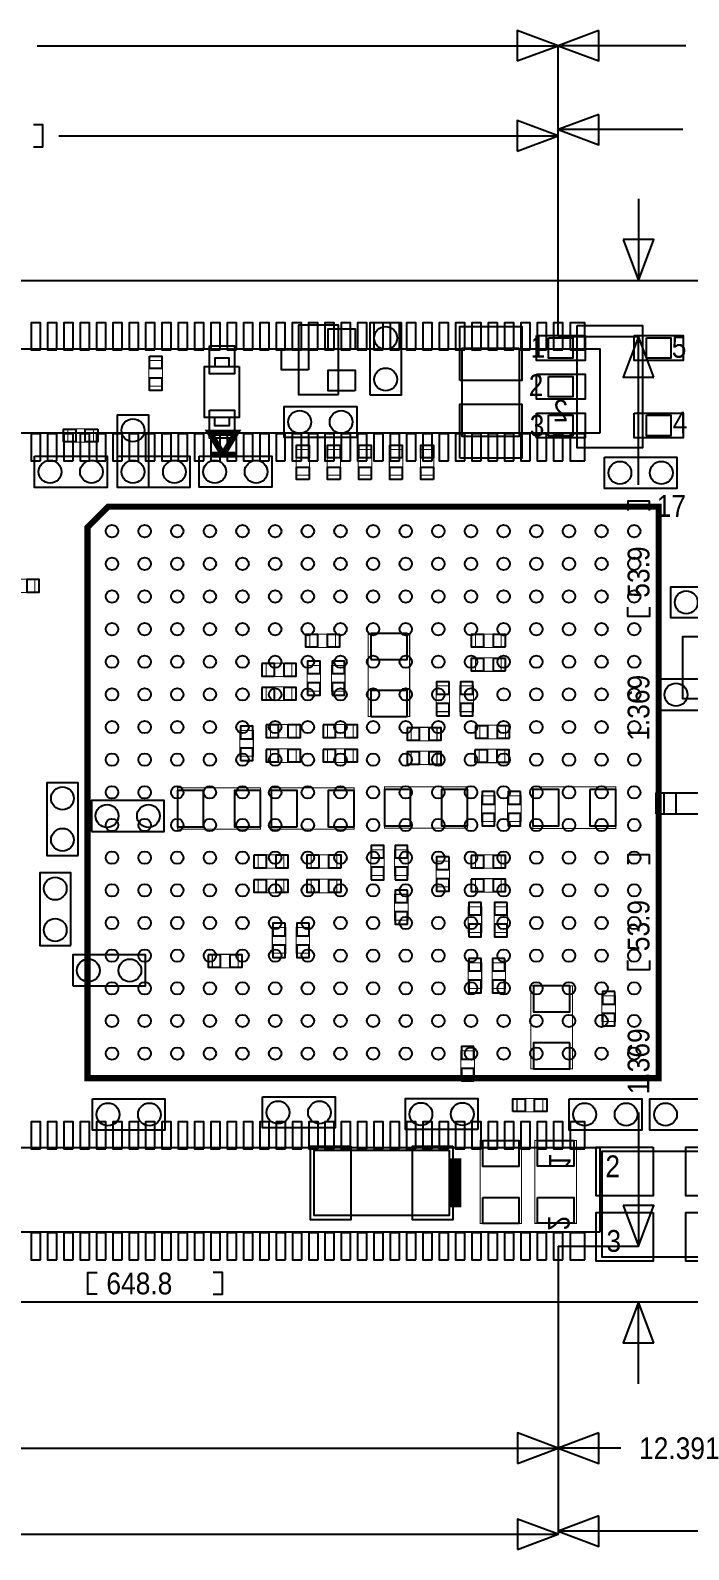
# Model space of a CAD drawing. Extents: x -5.8 to 60.7, y -6.1 to 33.5.
# Drawn here: x 22.91 to 39.05, y -6.06 to 31.16 of the extents above; entities that cross this region are included whole.
import ezdxf

# ---------------------------------------------------------------- set-up
doc = ezdxf.new("R2010")
doc.units = 0
for name, color, linetype in [('BG_DIMENSION', 1, 'CONTINUOUS'), ('BG_OUTLINE', 2, 'CONTINUOUS'), ('PG_ASSEMBLY_BOTTOM', 3, 'CONTINUOUS'), ('PG_ASSEMBLY_TOP', 4, 'CONTINUOUS'), ('PIN_BOTTOM', 6, 'CONTINUOUS'), ('PIN_TOP', 5, 'CONTINUOUS')]:
    doc.layers.add(name, color=color, linetype=linetype)

msp = doc.modelspace()

# ---------------------------------------------------------------- linework, layer by layer
at = {"layer": 'BG_DIMENSION'}
for points in [[(34.8488, 30.409896), (35.848798, 30.7848), (34.8488, 31.159704)], [(36.848796, 31.159704), (35.848798, 30.7848), (36.848796, 30.409896)], [(36.848796, 29.102304), (35.848798, 28.7274), (36.848796, 28.352496)], [(34.8488, 28.200096), (35.848798, 28.575), (34.8488, 28.949904)], [(37.445696, 26.031952), (37.8206, 25.031954), (38.195504, 26.031952)], [(38.195504, 22.662896), (37.8206, 23.662894), (37.445696, 22.662896)], [(37.445696, 2.369058), (37.8206, 1.36906), (38.195504, 2.369058)], [(38.195504, -0.999998), (37.8206, 0), (37.445696, -0.999998)], [(34.849562, -3.956304), (35.84956, -3.5814), (34.849562, -3.206496)], [(36.849558, -3.206496), (35.84956, -3.5814), (36.849558, -3.956304)], [(34.849562, -6.064504), (35.84956, -5.6896), (34.849562, -5.314696)], [(36.849558, -5.238496), (35.84956, -5.6134), (36.849558, -5.988304)]]:
    msp.add_lwpolyline(points, close=True, dxfattribs=at)
for points in [[(23.08225, 30.7848), (35.848798, 30.7848)], [(35.848798, 23.662894), (35.848798, 30.7848)], [(38.98265, 30.7848), (35.848798, 30.7848)], [(35.848798, 23.662894), (35.848798, 30.7848)], [(22.987, 28.3083), (23.2156, 28.3083), (23.2156, 28.8417), (22.987, 28.8417)], [(38.90645, 28.7274), (35.848798, 28.7274)], [(35.848798, 23.662894), (35.848798, 28.7274)], [(23.61565, 28.575), (35.848798, 28.575)], [(35.848798, 23.662894), (35.848798, 28.575)], [(37.8206, 27.03195), (37.8206, 25.031954)], [(36.260786, 25.031954), (37.8206, 25.031954)], [(35.848798, 23.662894), (37.8206, 23.662894)], [(37.8206, 20.02155), (37.8206, 23.662894)], [(38.0873, 19.3929), (38.0873, 19.6215), (37.5539, 19.6215), (37.5539, 19.3929)], [(38.0873, 17.0307), (38.0873, 16.8021), (37.5539, 16.8021), (37.5539, 17.0307)], [(38.0873, 10.7315), (38.0873, 10.9601), (37.5539, 10.9601), (37.5539, 10.7315)], [(38.0873, 8.3693), (38.0873, 8.1407), (37.5539, 8.1407), (37.5539, 8.3693)], [(37.8206, 4.64185), (37.8206, 1.36906)], [(35.84956, 1.36906), (35.84956, -3.5814)], [(35.84956, 1.36906), (35.84956, -3.5814)], [(35.84956, 1.36906), (35.84956, -5.6134)], [(35.84956, 1.36906), (35.84956, -5.6896)], [(35.84956, 1.36906), (37.8206, 1.36906)], [(24.5491, 0.1905), (24.3205, 0.1905), (24.3205, 0.7239), (24.5491, 0.7239)], [(27.3939, 0.1905), (27.6225, 0.1905), (27.6225, 0.7239), (27.3939, 0.7239)], [(37.8206, -1.999996), (37.8206, 0)], [(38.5572, 0), (37.8206, 0)], [(22.62505, -3.5814), (35.84956, -3.5814)], [(37.38245, -3.5814), (35.84956, -3.5814)], [(22.56155, -5.6896), (35.84956, -5.6896)], [(39.79545, -5.6134), (35.84956, -5.6134)]]:
    msp.add_lwpolyline(points, dxfattribs=at)
at = {"layer": 'BG_OUTLINE'}
msp.add_lwpolyline([(0, 0), (0, 25.031954), (50.031904, 25.031954), (50.031904, 0)], close=True, dxfattribs=at)
at = {"layer": 'PG_ASSEMBLY_BOTTOM'}
for points in [[(36.875974, 21.294852), (36.875974, 23.352252), (17.165574, 23.352252), (17.165574, 21.294852)], [(40.134794, 15.264384), (38.356794, 15.264384), (38.356794, 14.502384), (40.134794, 14.502384)], [(24.081994, 10.946384), (24.081994, 12.724384), (23.319994, 12.724384), (23.319994, 10.946384)], [(24.412194, 11.530584), (26.190194, 11.530584), (26.190194, 12.292584), (24.412194, 12.292584)], [(39.44112, 12.46632), (38.440868, 12.46632), (38.440868, 11.966448), (39.44112, 11.966448)], [(23.904194, 8.736584), (23.904194, 10.514584), (23.142194, 10.514584), (23.142194, 8.736584)], [(23.954994, 7.745984), (25.732994, 7.745984), (25.732994, 8.507984), (23.954994, 8.507984)], [(36.876736, 1.720342), (36.876736, 3.777742), (17.166336, 3.777742), (17.166336, 1.720342)]]:
    msp.add_lwpolyline(points, close=True, dxfattribs=at)
at = {"layer": 'PG_ASSEMBLY_BOTTOM', "const_width": 0.0254}
for points in [[(22.395434, 17.385284), (23.025354, 17.385284), (23.025354, 17.715484), (22.395434, 17.715484)], [(29.761434, 16.039084), (30.391354, 16.039084), (30.391354, 16.369284), (29.761434, 16.369284)], [(31.193994, 16.381984), (31.193994, 14.349984), (32.209994, 14.349984), (32.209994, 16.381984)], [(34.455354, 16.369284), (33.825434, 16.369284), (33.825434, 16.039084), (34.455354, 16.039084)], [(28.694634, 15.327884), (29.324554, 15.327884), (29.324554, 15.658084), (28.694634, 15.658084)], [(34.455354, 15.785084), (33.825434, 15.785084), (33.825434, 15.454884), (34.455354, 15.454884)], [(30.026356, 14.971776), (30.026356, 15.601696), (29.696156, 15.601696), (29.696156, 14.971776)], [(30.625288, 14.971776), (30.625288, 15.601696), (30.295088, 15.601696), (30.295088, 14.971776)], [(28.694634, 14.743684), (29.324554, 14.743684), (29.324554, 15.073884), (28.694634, 15.073884)], [(33.187894, 14.466824), (33.187894, 15.096744), (32.857694, 15.096744), (32.857694, 14.466824)], [(33.772094, 14.466824), (33.772094, 15.096744), (33.441894, 15.096744), (33.441894, 14.466824)], [(28.796742, 13.82395), (29.426662, 13.82395), (29.426662, 14.15415), (28.796742, 14.15415)], [(30.19425, 13.82395), (30.82417, 13.82395), (30.82417, 14.15415), (30.19425, 14.15415)], [(34.556954, 14.134084), (33.927034, 14.134084), (33.927034, 13.803884), (34.556954, 13.803884)], [(28.378404, 13.374624), (28.378404, 14.004544), (28.048204, 14.004544), (28.048204, 13.374624)], [(32.250634, 13.753084), (32.880554, 13.753084), (32.880554, 14.083284), (32.250634, 14.083284)], [(28.796742, 13.225018), (29.426662, 13.225018), (29.426662, 13.555218), (28.796742, 13.555218)], [(30.19425, 13.225018), (30.82417, 13.225018), (30.82417, 13.555218), (30.19425, 13.555218)], [(32.880554, 13.499084), (32.250634, 13.499084), (32.250634, 13.168884), (32.880554, 13.168884)], [(33.914842, 13.217398), (34.544762, 13.217398), (34.544762, 13.547598), (33.914842, 13.547598)], [(26.522172, 11.584432), (28.554172, 11.584432), (28.554172, 12.600432), (26.522172, 12.600432)], [(28.8163, 11.584432), (30.8483, 11.584432), (30.8483, 12.600432), (28.8163, 12.600432)], [(31.593028, 11.609832), (33.625028, 11.609832), (33.625028, 12.625832), (31.593028, 12.625832)], [(33.975294, 12.404344), (33.975294, 11.774424), (34.305494, 11.774424), (34.305494, 12.404344)], [(34.610294, 12.404344), (34.610294, 11.774424), (34.940494, 11.774424), (34.940494, 12.404344)], [(37.264594, 12.622784), (35.232594, 12.622784), (35.232594, 11.606784), (37.264594, 11.606784)], [(28.497276, 10.629646), (29.127196, 10.629646), (29.127196, 10.959846), (28.497276, 10.959846)], [(30.424882, 10.959846), (29.794962, 10.959846), (29.794962, 10.629646), (30.424882, 10.629646)], [(31.587694, 10.453624), (31.587694, 11.083544), (31.257494, 11.083544), (31.257494, 10.453624)], [(32.171894, 10.453624), (32.171894, 11.083544), (31.841694, 11.083544), (31.841694, 10.453624)], [(32.857694, 10.804144), (32.857694, 10.174224), (33.187894, 10.174224), (33.187894, 10.804144)], [(33.825434, 10.628884), (34.455354, 10.628884), (34.455354, 10.959084), (33.825434, 10.959084)], [(28.497276, 10.030714), (29.127196, 10.030714), (29.127196, 10.360914), (28.497276, 10.360914)], [(30.424882, 10.360914), (29.794962, 10.360914), (29.794962, 10.030714), (30.424882, 10.030714)], [(33.825434, 10.044684), (34.455354, 10.044684), (34.455354, 10.374884), (33.825434, 10.374884)], [(31.841694, 9.991344), (31.841694, 9.361424), (32.171894, 9.361424), (32.171894, 9.991344)], [(33.975294, 9.056624), (33.975294, 9.686544), (33.645094, 9.686544), (33.645094, 9.056624)], [(34.280094, 9.686544), (34.280094, 9.056624), (34.610294, 9.056624), (34.610294, 9.686544)], [(28.844494, 9.178544), (28.844494, 8.548624), (29.174694, 8.548624), (29.174694, 9.178544)], [(29.428694, 9.178544), (29.428694, 8.548624), (29.758894, 8.548624), (29.758894, 9.178544)], [(27.373834, 8.190484), (28.003754, 8.190484), (28.003754, 8.520684), (27.373834, 8.520684)], [(33.975294, 7.685024), (33.975294, 8.314944), (33.645094, 8.314944), (33.645094, 7.685024)], [(34.229294, 8.314944), (34.229294, 7.685024), (34.559494, 7.685024), (34.559494, 8.314944)], [(36.197794, 5.713984), (36.197794, 7.745984), (35.181794, 7.745984), (35.181794, 5.713984)], [(36.921694, 7.502144), (36.921694, 6.872224), (37.251894, 6.872224), (37.251894, 7.502144)], [(33.467294, 6.155944), (33.467294, 5.526024), (33.797494, 5.526024), (33.797494, 6.155944)]]:
    msp.add_lwpolyline(points, close=True, dxfattribs=at)
at = {"layer": 'PG_ASSEMBLY_TOP'}
for points in [[(30.46222, 22.2377), (30.46222, 23.9395), (29.48178, 23.9395), (29.48178, 22.2377)], [(31.242, 22.225), (31.242, 24.003), (32.004, 24.003), (32.004, 22.225)], [(36.313364, 23.928324), (37.913564, 23.928324), (37.913564, 20.928076), (36.313364, 20.928076)], [(35.61334, 23.628096), (36.213542, 23.628096), (36.213542, 23.128224), (35.61334, 23.128224)], [(38.013386, 23.628096), (38.613588, 23.628096), (38.613588, 23.128224), (38.013386, 23.128224)], [(34.897822, 23.37181), (34.897822, 21.21281), (33.500822, 21.21281), (33.500822, 23.37181)], [(28.03525, 22.92604), (28.03525, 21.67636), (27.18435, 21.67636), (27.18435, 22.92604)], [(35.61334, 22.678136), (36.213542, 22.678136), (36.213542, 22.178264), (35.61334, 22.178264)], [(25.047194, 19.963384), (25.047194, 21.741384), (25.809194, 21.741384), (25.809194, 19.963384)], [(30.9118, 21.1836), (29.1338, 21.1836), (29.1338, 21.9456), (30.9118, 21.9456)], [(35.61334, 21.728176), (36.213542, 21.728176), (36.213542, 21.228304), (35.61334, 21.228304)], [(38.013386, 21.728176), (38.613588, 21.728176), (38.613588, 21.228304), (38.013386, 21.228304)], [(23.015194, 20.725384), (24.793194, 20.725384), (24.793194, 19.963384), (23.015194, 19.963384)], [(25.047194, 20.725384), (26.825194, 20.725384), (26.825194, 19.963384), (25.047194, 19.963384)], [(27.051, 20.7264), (28.829, 20.7264), (28.829, 19.9644), (27.051, 19.9644)], [(36.9824, 20.701), (38.7604, 20.701), (38.7604, 19.939), (36.9824, 19.939)], [(40.386, 16.764), (38.608, 16.764), (38.608, 17.526), (40.386, 17.526)], [(24.4348, 4.9784), (26.2128, 4.9784), (26.2128, 4.2164), (24.4348, 4.2164)], [(28.603194, 5.028184), (30.381194, 5.028184), (30.381194, 4.266184), (28.603194, 4.266184)], [(33.883092, 4.226052), (32.105092, 4.226052), (32.105092, 4.988052), (33.883092, 4.988052)], [(36.1188, 4.9784), (37.8968, 4.9784), (37.8968, 4.2164), (36.1188, 4.2164)], [(39.878, 4.2164), (38.1, 4.2164), (38.1, 4.9784), (39.878, 4.9784)], [(33.175194, 3.720084), (33.175194, 2.119884), (29.873194, 2.119884), (29.873194, 3.720084)], [(40.226488, 3.702304), (40.226488, 1.10236), (36.92652, 1.10236), (36.92652, 3.702304)]]:
    msp.add_lwpolyline(points, close=True, dxfattribs=at)
for points, const_width in [([(26.1493, 23.07336), (26.1493, 22.44344), (25.8191, 22.44344), (25.8191, 23.07336)], 0.0254), ([(24.4602, 21.068284), (23.83028, 21.068284), (23.83028, 21.398484), (24.4602, 21.398484)], 0.0254), ([(29.4259, 20.25904), (29.4259, 20.88896), (29.7561, 20.88896), (29.7561, 20.25904)], 0.0254), ([(30.1879, 20.25904), (30.1879, 20.88896), (30.5181, 20.88896), (30.5181, 20.25904)], 0.0254), ([(30.9499, 20.25904), (30.9499, 20.88896), (31.2801, 20.88896), (31.2801, 20.25904)], 0.0254), ([(31.7119, 20.25904), (31.7119, 20.88896), (32.0421, 20.88896), (32.0421, 20.25904)], 0.0254), ([(32.4739, 20.25904), (32.4739, 20.88896), (32.8041, 20.88896), (32.8041, 20.25904)], 0.0254), ([(24.31415, 5.489448), (38.314122, 5.489448), (38.314122, 19.48942), (24.82215, 19.48942), (24.31415, 18.98142)], 0.1524), ([(34.841434, 4.990084), (35.471354, 4.990084), (35.471354, 4.659884), (34.841434, 4.659884)], 0.0254), ([(33.937194, 1.929384), (33.937194, 3.961384), (34.953194, 3.961384), (34.953194, 1.929384)], 0.0254), ([(35.2806, 1.9304), (35.2806, 3.9624), (36.2966, 3.9624), (36.2966, 1.9304)], 0.0254)]:
    msp.add_lwpolyline(points, close=True, dxfattribs=dict(at, const_width=const_width))
for points in [[(27.78506, 22.92604), (27.78506, 23.12924), (27.43454, 23.12924), (27.43454, 22.92604)], [(27.78506, 21.67636), (27.78506, 21.47316), (27.43454, 21.47316), (27.43454, 21.67636)]]:
    msp.add_lwpolyline(points, dxfattribs=at)
for points, const_width in [([(27.9527, 20.7645), (27.6352, 20.7645), (27.9527, 21.2979), (27.3177, 21.2979), (27.6352, 20.7645), (27.3177, 20.7645)], 0.1524), ([(33.325054, 2.320544), (33.325054, 3.519424)], 0.29972)]:
    msp.add_lwpolyline(points, dxfattribs=dict(at, const_width=const_width))
at = {"layer": 'PIN_BOTTOM'}
for points in [[(23.163022, 23.332694), (23.163022, 23.993094), (22.934422, 23.993094), (22.934422, 23.332694)], [(23.563072, 23.332694), (23.563072, 23.993094), (23.334472, 23.993094), (23.334472, 23.332694)], [(23.963122, 23.332694), (23.963122, 23.993094), (23.734522, 23.993094), (23.734522, 23.332694)], [(24.362918, 23.332694), (24.362918, 23.993094), (24.134318, 23.993094), (24.134318, 23.332694)], [(24.762968, 23.332694), (24.762968, 23.993094), (24.534368, 23.993094), (24.534368, 23.332694)], [(25.163018, 23.332694), (25.163018, 23.993094), (24.934418, 23.993094), (24.934418, 23.332694)], [(25.563068, 23.332694), (25.563068, 23.993094), (25.334468, 23.993094), (25.334468, 23.332694)], [(25.963118, 23.332694), (25.963118, 23.993094), (25.734518, 23.993094), (25.734518, 23.332694)], [(26.362914, 23.332694), (26.362914, 23.993094), (26.134314, 23.993094), (26.134314, 23.332694)], [(26.762964, 23.332694), (26.762964, 23.993094), (26.534364, 23.993094), (26.534364, 23.332694)], [(27.163014, 23.332694), (27.163014, 23.993094), (26.934414, 23.993094), (26.934414, 23.332694)], [(27.563064, 23.332694), (27.563064, 23.993094), (27.334464, 23.993094), (27.334464, 23.332694)], [(27.963114, 23.332694), (27.963114, 23.993094), (27.734514, 23.993094), (27.734514, 23.332694)], [(28.36291, 23.332694), (28.36291, 23.993094), (28.13431, 23.993094), (28.13431, 23.332694)], [(28.76296, 23.332694), (28.76296, 23.993094), (28.53436, 23.993094), (28.53436, 23.332694)], [(29.16301, 23.332694), (29.16301, 23.993094), (28.93441, 23.993094), (28.93441, 23.332694)], [(29.56306, 23.332694), (29.56306, 23.993094), (29.33446, 23.993094), (29.33446, 23.332694)], [(29.96311, 23.332694), (29.96311, 23.993094), (29.73451, 23.993094), (29.73451, 23.332694)], [(30.362906, 23.332694), (30.362906, 23.993094), (30.134306, 23.993094), (30.134306, 23.332694)], [(30.762956, 23.332694), (30.762956, 23.993094), (30.534356, 23.993094), (30.534356, 23.332694)], [(31.163006, 23.332694), (31.163006, 23.993094), (30.934406, 23.993094), (30.934406, 23.332694)], [(31.563056, 23.332694), (31.563056, 23.993094), (31.334456, 23.993094), (31.334456, 23.332694)], [(31.963106, 23.332694), (31.963106, 23.993094), (31.734506, 23.993094), (31.734506, 23.332694)], [(32.362902, 23.332694), (32.362902, 23.993094), (32.134302, 23.993094), (32.134302, 23.332694)], [(32.762952, 23.332694), (32.762952, 23.993094), (32.534352, 23.993094), (32.534352, 23.332694)], [(33.163002, 23.332694), (33.163002, 23.993094), (32.934402, 23.993094), (32.934402, 23.332694)], [(33.563052, 23.332694), (33.563052, 23.993094), (33.334452, 23.993094), (33.334452, 23.332694)], [(33.963102, 23.332694), (33.963102, 23.993094), (33.734502, 23.993094), (33.734502, 23.332694)], [(34.362898, 23.332694), (34.362898, 23.993094), (34.134298, 23.993094), (34.134298, 23.332694)], [(34.762948, 23.332694), (34.762948, 23.993094), (34.534348, 23.993094), (34.534348, 23.332694)], [(35.162998, 23.332694), (35.162998, 23.993094), (34.934398, 23.993094), (34.934398, 23.332694)], [(35.563048, 23.332694), (35.563048, 23.993094), (35.334448, 23.993094), (35.334448, 23.332694)], [(35.963098, 23.332694), (35.963098, 23.993094), (35.734498, 23.993094), (35.734498, 23.332694)], [(36.501578, 23.332694), (36.501578, 23.993094), (36.145978, 23.993094), (36.145978, 23.332694)], [(23.163022, 20.61337), (23.163022, 21.27377), (22.934422, 21.27377), (22.934422, 20.61337)], [(23.563072, 20.61337), (23.563072, 21.27377), (23.334472, 21.27377), (23.334472, 20.61337)], [(23.963122, 20.61337), (23.963122, 21.27377), (23.734522, 21.27377), (23.734522, 20.61337)], [(24.362918, 20.61337), (24.362918, 21.27377), (24.134318, 21.27377), (24.134318, 20.61337)], [(24.762968, 20.61337), (24.762968, 21.27377), (24.534368, 21.27377), (24.534368, 20.61337)], [(25.163018, 20.61337), (25.163018, 21.27377), (24.934418, 21.27377), (24.934418, 20.61337)], [(25.563068, 20.61337), (25.563068, 21.27377), (25.334468, 21.27377), (25.334468, 20.61337)], [(25.963118, 20.61337), (25.963118, 21.27377), (25.734518, 21.27377), (25.734518, 20.61337)], [(26.362914, 20.61337), (26.362914, 21.27377), (26.134314, 21.27377), (26.134314, 20.61337)], [(26.762964, 20.61337), (26.762964, 21.27377), (26.534364, 21.27377), (26.534364, 20.61337)], [(27.163014, 20.61337), (27.163014, 21.27377), (26.934414, 21.27377), (26.934414, 20.61337)], [(27.563064, 20.61337), (27.563064, 21.27377), (27.334464, 21.27377), (27.334464, 20.61337)], [(27.963114, 20.61337), (27.963114, 21.27377), (27.734514, 21.27377), (27.734514, 20.61337)], [(28.36291, 20.61337), (28.36291, 21.27377), (28.13431, 21.27377), (28.13431, 20.61337)], [(28.76296, 20.61337), (28.76296, 21.27377), (28.53436, 21.27377), (28.53436, 20.61337)], [(29.16301, 20.61337), (29.16301, 21.27377), (28.93441, 21.27377), (28.93441, 20.61337)], [(29.56306, 20.61337), (29.56306, 21.27377), (29.33446, 21.27377), (29.33446, 20.61337)], [(29.96311, 20.61337), (29.96311, 21.27377), (29.73451, 21.27377), (29.73451, 20.61337)], [(30.362906, 20.61337), (30.362906, 21.27377), (30.134306, 21.27377), (30.134306, 20.61337)], [(30.762956, 20.61337), (30.762956, 21.27377), (30.534356, 21.27377), (30.534356, 20.61337)], [(31.163006, 20.61337), (31.163006, 21.27377), (30.934406, 21.27377), (30.934406, 20.61337)], [(31.563056, 20.61337), (31.563056, 21.27377), (31.334456, 21.27377), (31.334456, 20.61337)], [(31.963106, 20.61337), (31.963106, 21.27377), (31.734506, 21.27377), (31.734506, 20.61337)], [(32.362902, 20.61337), (32.362902, 21.27377), (32.134302, 21.27377), (32.134302, 20.61337)], [(32.762952, 20.61337), (32.762952, 21.27377), (32.534352, 21.27377), (32.534352, 20.61337)], [(33.163002, 20.61337), (33.163002, 21.27377), (32.934402, 21.27377), (32.934402, 20.61337)], [(33.563052, 20.61337), (33.563052, 21.27377), (33.334452, 21.27377), (33.334452, 20.61337)], [(33.963102, 20.61337), (33.963102, 21.27377), (33.734502, 21.27377), (33.734502, 20.61337)], [(34.362898, 20.61337), (34.362898, 21.27377), (34.134298, 21.27377), (34.134298, 20.61337)], [(34.762948, 20.61337), (34.762948, 21.27377), (34.534348, 21.27377), (34.534348, 20.61337)], [(35.162998, 20.61337), (35.162998, 21.27377), (34.934398, 21.27377), (34.934398, 20.61337)], [(35.563048, 20.61337), (35.563048, 21.27377), (35.334448, 21.27377), (35.334448, 20.61337)], [(35.963098, 20.61337), (35.963098, 21.27377), (35.734498, 21.27377), (35.734498, 20.61337)], [(36.501578, 20.61337), (36.501578, 21.27377), (36.145978, 21.27377), (36.145978, 20.61337)], [(22.824948, 17.702784), (22.824948, 17.397984), (23.129748, 17.397984), (23.129748, 17.702784)], [(31.257494, 15.746984), (32.146494, 15.746984), (32.146494, 16.381984), (31.257494, 16.381984)], [(29.65704, 16.356584), (29.65704, 16.051784), (29.96184, 16.051784), (29.96184, 16.356584)], [(30.190948, 16.356584), (30.190948, 16.051784), (30.495748, 16.051784), (30.495748, 16.356584)], [(34.02584, 16.051784), (34.02584, 16.356584), (33.72104, 16.356584), (33.72104, 16.051784)], [(34.559748, 16.051784), (34.559748, 16.356584), (34.254948, 16.356584), (34.254948, 16.051784)], [(28.59024, 15.645384), (28.59024, 15.340584), (28.89504, 15.340584), (28.89504, 15.645384)], [(29.124148, 15.645384), (29.124148, 15.340584), (29.428948, 15.340584), (29.428948, 15.645384)], [(29.708856, 15.40129), (30.013656, 15.40129), (30.013656, 15.70609), (29.708856, 15.70609)], [(30.307788, 15.40129), (30.612588, 15.40129), (30.612588, 15.70609), (30.307788, 15.70609)], [(34.02584, 15.467584), (34.02584, 15.772384), (33.72104, 15.772384), (33.72104, 15.467584)], [(34.559748, 15.467584), (34.559748, 15.772384), (34.254948, 15.772384), (34.254948, 15.467584)], [(28.59024, 15.061184), (28.59024, 14.756384), (28.89504, 14.756384), (28.89504, 15.061184)], [(29.124148, 15.061184), (29.124148, 14.756384), (29.428948, 14.756384), (29.428948, 15.061184)], [(29.708856, 14.867382), (30.013656, 14.867382), (30.013656, 15.172182), (29.708856, 15.172182)], [(30.307788, 14.867382), (30.612588, 14.867382), (30.612588, 15.172182), (30.307788, 15.172182)], [(31.257494, 14.349984), (32.146494, 14.349984), (32.146494, 14.984984), (31.257494, 14.984984)], [(32.870394, 14.896338), (33.175194, 14.896338), (33.175194, 15.201138), (32.870394, 15.201138)], [(33.454594, 14.896338), (33.759394, 14.896338), (33.759394, 15.201138), (33.454594, 15.201138)], [(32.870394, 14.36243), (33.175194, 14.36243), (33.175194, 14.66723), (32.870394, 14.66723)], [(33.454594, 14.36243), (33.759394, 14.36243), (33.759394, 14.66723), (33.454594, 14.66723)], [(28.060904, 13.804138), (28.365704, 13.804138), (28.365704, 14.108938), (28.060904, 14.108938)], [(28.692348, 14.14145), (28.692348, 13.83665), (28.997148, 13.83665), (28.997148, 14.14145)], [(29.226256, 14.14145), (29.226256, 13.83665), (29.531056, 13.83665), (29.531056, 14.14145)], [(30.089856, 14.14145), (30.089856, 13.83665), (30.394656, 13.83665), (30.394656, 14.14145)], [(30.623764, 14.14145), (30.623764, 13.83665), (30.928564, 13.83665), (30.928564, 14.14145)], [(32.14624, 14.070584), (32.14624, 13.765784), (32.45104, 13.765784), (32.45104, 14.070584)], [(32.680148, 14.070584), (32.680148, 13.765784), (32.984948, 13.765784), (32.984948, 14.070584)], [(34.12744, 13.816584), (34.12744, 14.121384), (33.82264, 14.121384), (33.82264, 13.816584)], [(34.661348, 13.816584), (34.661348, 14.121384), (34.356548, 14.121384), (34.356548, 13.816584)], [(28.060904, 13.27023), (28.365704, 13.27023), (28.365704, 13.57503), (28.060904, 13.57503)], [(28.692348, 13.542518), (28.692348, 13.237718), (28.997148, 13.237718), (28.997148, 13.542518)], [(29.226256, 13.542518), (29.226256, 13.237718), (29.531056, 13.237718), (29.531056, 13.542518)], [(30.089856, 13.542518), (30.089856, 13.237718), (30.394656, 13.237718), (30.394656, 13.542518)], [(30.623764, 13.542518), (30.623764, 13.237718), (30.928564, 13.237718), (30.928564, 13.542518)], [(32.45104, 13.181584), (32.45104, 13.486384), (32.14624, 13.486384), (32.14624, 13.181584)], [(32.984948, 13.181584), (32.984948, 13.486384), (32.680148, 13.486384), (32.680148, 13.181584)], [(33.810448, 13.534898), (33.810448, 13.230098), (34.115248, 13.230098), (34.115248, 13.534898)], [(34.344356, 13.534898), (34.344356, 13.230098), (34.649156, 13.230098), (34.649156, 13.534898)], [(27.157172, 11.647932), (27.157172, 12.536932), (26.522172, 12.536932), (26.522172, 11.647932)], [(28.554172, 11.647932), (28.554172, 12.536932), (27.919172, 12.536932), (27.919172, 11.647932)], [(29.4513, 11.647932), (29.4513, 12.536932), (28.8163, 12.536932), (28.8163, 11.647932)], [(30.8483, 11.647932), (30.8483, 12.536932), (30.2133, 12.536932), (30.2133, 11.647932)], [(32.228028, 11.673332), (32.228028, 12.562332), (31.593028, 12.562332), (31.593028, 11.673332)], [(33.625028, 11.673332), (33.625028, 12.562332), (32.990028, 12.562332), (32.990028, 11.673332)], [(34.292794, 12.508738), (33.987994, 12.508738), (33.987994, 12.203938), (34.292794, 12.203938)], [(34.927794, 12.508738), (34.622994, 12.508738), (34.622994, 12.203938), (34.927794, 12.203938)], [(35.232594, 12.559284), (35.232594, 11.670284), (35.867594, 11.670284), (35.867594, 12.559284)], [(36.629594, 12.559284), (36.629594, 11.670284), (37.264594, 11.670284), (37.264594, 12.559284)], [(38.240843, 11.966321), (38.740969, 11.966321), (38.740969, 12.466447), (38.240843, 12.466447)], [(34.292794, 11.97483), (33.987994, 11.97483), (33.987994, 11.67003), (34.292794, 11.67003)], [(34.927794, 11.97483), (34.622994, 11.97483), (34.622994, 11.67003), (34.927794, 11.67003)], [(31.270194, 10.883138), (31.574994, 10.883138), (31.574994, 11.187938), (31.270194, 11.187938)], [(31.854394, 10.883138), (32.159194, 10.883138), (32.159194, 11.187938), (31.854394, 11.187938)], [(28.392882, 10.947146), (28.392882, 10.642346), (28.697682, 10.642346), (28.697682, 10.947146)], [(28.92679, 10.947146), (28.92679, 10.642346), (29.23159, 10.642346), (29.23159, 10.947146)], [(29.995368, 10.642346), (29.995368, 10.947146), (29.690568, 10.947146), (29.690568, 10.642346)], [(30.529276, 10.642346), (30.529276, 10.947146), (30.224476, 10.947146), (30.224476, 10.642346)], [(33.175194, 10.908538), (32.870394, 10.908538), (32.870394, 10.603738), (33.175194, 10.603738)], [(33.72104, 10.946384), (33.72104, 10.641584), (34.02584, 10.641584), (34.02584, 10.946384)], [(34.254948, 10.946384), (34.254948, 10.641584), (34.559748, 10.641584), (34.559748, 10.946384)], [(31.270194, 10.34923), (31.574994, 10.34923), (31.574994, 10.65403), (31.270194, 10.65403)], [(31.854394, 10.34923), (32.159194, 10.34923), (32.159194, 10.65403), (31.854394, 10.65403)], [(28.392882, 10.348214), (28.392882, 10.043414), (28.697682, 10.043414), (28.697682, 10.348214)], [(28.92679, 10.348214), (28.92679, 10.043414), (29.23159, 10.043414), (29.23159, 10.348214)], [(29.995368, 10.043414), (29.995368, 10.348214), (29.690568, 10.348214), (29.690568, 10.043414)], [(30.529276, 10.043414), (30.529276, 10.348214), (30.224476, 10.348214), (30.224476, 10.043414)], [(32.159194, 10.095738), (31.854394, 10.095738), (31.854394, 9.790938), (32.159194, 9.790938)], [(33.175194, 10.37463), (32.870394, 10.37463), (32.870394, 10.06983), (33.175194, 10.06983)], [(33.72104, 10.362184), (33.72104, 10.057384), (34.02584, 10.057384), (34.02584, 10.362184)], [(34.254948, 10.362184), (34.254948, 10.057384), (34.559748, 10.057384), (34.559748, 10.362184)], [(33.657794, 9.486138), (33.962594, 9.486138), (33.962594, 9.790938), (33.657794, 9.790938)], [(34.597594, 9.790938), (34.292794, 9.790938), (34.292794, 9.486138), (34.597594, 9.486138)], [(32.159194, 9.56183), (31.854394, 9.56183), (31.854394, 9.25703), (32.159194, 9.25703)], [(29.161994, 9.282938), (28.857194, 9.282938), (28.857194, 8.978138), (29.161994, 8.978138)], [(29.746194, 9.282938), (29.441394, 9.282938), (29.441394, 8.978138), (29.746194, 8.978138)], [(33.657794, 8.95223), (33.962594, 8.95223), (33.962594, 9.25703), (33.657794, 9.25703)], [(34.597594, 9.25703), (34.292794, 9.25703), (34.292794, 8.95223), (34.597594, 8.95223)], [(29.161994, 8.74903), (28.857194, 8.74903), (28.857194, 8.44423), (29.161994, 8.44423)], [(29.746194, 8.74903), (29.441394, 8.74903), (29.441394, 8.44423), (29.746194, 8.44423)], [(27.26944, 8.507984), (27.26944, 8.203184), (27.57424, 8.203184), (27.57424, 8.507984)], [(27.803348, 8.507984), (27.803348, 8.203184), (28.108148, 8.203184), (28.108148, 8.507984)], [(33.657794, 8.114538), (33.962594, 8.114538), (33.962594, 8.419338), (33.657794, 8.419338)], [(34.546794, 8.419338), (34.241994, 8.419338), (34.241994, 8.114538), (34.546794, 8.114538)], [(33.657794, 7.58063), (33.962594, 7.58063), (33.962594, 7.88543), (33.657794, 7.88543)], [(34.546794, 7.88543), (34.241994, 7.88543), (34.241994, 7.58063), (34.546794, 7.58063)], [(36.134294, 7.745984), (35.245294, 7.745984), (35.245294, 7.110984), (36.134294, 7.110984)], [(37.239194, 7.606538), (36.934394, 7.606538), (36.934394, 7.301738), (37.239194, 7.301738)], [(37.239194, 7.07263), (36.934394, 7.07263), (36.934394, 6.76783), (37.239194, 6.76783)], [(36.134294, 6.348984), (35.245294, 6.348984), (35.245294, 5.713984), (36.134294, 5.713984)], [(33.784794, 6.260338), (33.479994, 6.260338), (33.479994, 5.955538), (33.784794, 5.955538)], [(33.784794, 5.72643), (33.479994, 5.72643), (33.479994, 5.42163), (33.784794, 5.42163)], [(23.163784, 3.758184), (23.163784, 4.418584), (22.935184, 4.418584), (22.935184, 3.758184)], [(23.563834, 3.758184), (23.563834, 4.418584), (23.335234, 4.418584), (23.335234, 3.758184)], [(23.963884, 3.758184), (23.963884, 4.418584), (23.735284, 4.418584), (23.735284, 3.758184)], [(24.36368, 3.758184), (24.36368, 4.418584), (24.13508, 4.418584), (24.13508, 3.758184)], [(24.76373, 3.758184), (24.76373, 4.418584), (24.53513, 4.418584), (24.53513, 3.758184)], [(25.16378, 3.758184), (25.16378, 4.418584), (24.93518, 4.418584), (24.93518, 3.758184)], [(25.56383, 3.758184), (25.56383, 4.418584), (25.33523, 4.418584), (25.33523, 3.758184)], [(25.96388, 3.758184), (25.96388, 4.418584), (25.73528, 4.418584), (25.73528, 3.758184)], [(26.363676, 3.758184), (26.363676, 4.418584), (26.135076, 4.418584), (26.135076, 3.758184)], [(26.763726, 3.758184), (26.763726, 4.418584), (26.535126, 4.418584), (26.535126, 3.758184)], [(27.163776, 3.758184), (27.163776, 4.418584), (26.935176, 4.418584), (26.935176, 3.758184)], [(27.563826, 3.758184), (27.563826, 4.418584), (27.335226, 4.418584), (27.335226, 3.758184)], [(27.963876, 3.758184), (27.963876, 4.418584), (27.735276, 4.418584), (27.735276, 3.758184)], [(28.363672, 3.758184), (28.363672, 4.418584), (28.135072, 4.418584), (28.135072, 3.758184)], [(28.763722, 3.758184), (28.763722, 4.418584), (28.535122, 4.418584), (28.535122, 3.758184)], [(29.163772, 3.758184), (29.163772, 4.418584), (28.935172, 4.418584), (28.935172, 3.758184)], [(29.563822, 3.758184), (29.563822, 4.418584), (29.335222, 4.418584), (29.335222, 3.758184)], [(29.963872, 3.758184), (29.963872, 4.418584), (29.735272, 4.418584), (29.735272, 3.758184)], [(30.363668, 3.758184), (30.363668, 4.418584), (30.135068, 4.418584), (30.135068, 3.758184)], [(30.763718, 3.758184), (30.763718, 4.418584), (30.535118, 4.418584), (30.535118, 3.758184)], [(31.163768, 3.758184), (31.163768, 4.418584), (30.935168, 4.418584), (30.935168, 3.758184)], [(31.563818, 3.758184), (31.563818, 4.418584), (31.335218, 4.418584), (31.335218, 3.758184)], [(31.963868, 3.758184), (31.963868, 4.418584), (31.735268, 4.418584), (31.735268, 3.758184)], [(32.363664, 3.758184), (32.363664, 4.418584), (32.135064, 4.418584), (32.135064, 3.758184)], [(32.763714, 3.758184), (32.763714, 4.418584), (32.535114, 4.418584), (32.535114, 3.758184)], [(33.163764, 3.758184), (33.163764, 4.418584), (32.935164, 4.418584), (32.935164, 3.758184)], [(33.563814, 3.758184), (33.563814, 4.418584), (33.335214, 4.418584), (33.335214, 3.758184)], [(33.963864, 3.758184), (33.963864, 4.418584), (33.735264, 4.418584), (33.735264, 3.758184)], [(34.36366, 3.758184), (34.36366, 4.418584), (34.13506, 4.418584), (34.13506, 3.758184)], [(34.76371, 3.758184), (34.76371, 4.418584), (34.53511, 4.418584), (34.53511, 3.758184)], [(35.16376, 3.758184), (35.16376, 4.418584), (34.93516, 4.418584), (34.93516, 3.758184)], [(35.56381, 3.758184), (35.56381, 4.418584), (35.33521, 4.418584), (35.33521, 3.758184)], [(35.96386, 3.758184), (35.96386, 4.418584), (35.73526, 4.418584), (35.73526, 3.758184)], [(36.50234, 3.758184), (36.50234, 4.418584), (36.14674, 4.418584), (36.14674, 3.758184)], [(23.163784, 1.03886), (23.163784, 1.69926), (22.935184, 1.69926), (22.935184, 1.03886)], [(23.563834, 1.03886), (23.563834, 1.69926), (23.335234, 1.69926), (23.335234, 1.03886)], [(23.963884, 1.03886), (23.963884, 1.69926), (23.735284, 1.69926), (23.735284, 1.03886)], [(24.36368, 1.03886), (24.36368, 1.69926), (24.13508, 1.69926), (24.13508, 1.03886)], [(24.76373, 1.03886), (24.76373, 1.69926), (24.53513, 1.69926), (24.53513, 1.03886)], [(25.16378, 1.03886), (25.16378, 1.69926), (24.93518, 1.69926), (24.93518, 1.03886)], [(25.56383, 1.03886), (25.56383, 1.69926), (25.33523, 1.69926), (25.33523, 1.03886)], [(25.96388, 1.03886), (25.96388, 1.69926), (25.73528, 1.69926), (25.73528, 1.03886)], [(26.363676, 1.03886), (26.363676, 1.69926), (26.135076, 1.69926), (26.135076, 1.03886)], [(26.763726, 1.03886), (26.763726, 1.69926), (26.535126, 1.69926), (26.535126, 1.03886)], [(27.163776, 1.03886), (27.163776, 1.69926), (26.935176, 1.69926), (26.935176, 1.03886)], [(27.563826, 1.03886), (27.563826, 1.69926), (27.335226, 1.69926), (27.335226, 1.03886)], [(27.963876, 1.03886), (27.963876, 1.69926), (27.735276, 1.69926), (27.735276, 1.03886)], [(28.363672, 1.03886), (28.363672, 1.69926), (28.135072, 1.69926), (28.135072, 1.03886)], [(28.763722, 1.03886), (28.763722, 1.69926), (28.535122, 1.69926), (28.535122, 1.03886)], [(29.163772, 1.03886), (29.163772, 1.69926), (28.935172, 1.69926), (28.935172, 1.03886)], [(29.563822, 1.03886), (29.563822, 1.69926), (29.335222, 1.69926), (29.335222, 1.03886)], [(29.963872, 1.03886), (29.963872, 1.69926), (29.735272, 1.69926), (29.735272, 1.03886)], [(30.363668, 1.03886), (30.363668, 1.69926), (30.135068, 1.69926), (30.135068, 1.03886)], [(30.763718, 1.03886), (30.763718, 1.69926), (30.535118, 1.69926), (30.535118, 1.03886)], [(31.163768, 1.03886), (31.163768, 1.69926), (30.935168, 1.69926), (30.935168, 1.03886)], [(31.563818, 1.03886), (31.563818, 1.69926), (31.335218, 1.69926), (31.335218, 1.03886)], [(31.963868, 1.03886), (31.963868, 1.69926), (31.735268, 1.69926), (31.735268, 1.03886)], [(32.363664, 1.03886), (32.363664, 1.69926), (32.135064, 1.69926), (32.135064, 1.03886)], [(32.763714, 1.03886), (32.763714, 1.69926), (32.535114, 1.69926), (32.535114, 1.03886)], [(33.163764, 1.03886), (33.163764, 1.69926), (32.935164, 1.69926), (32.935164, 1.03886)], [(33.563814, 1.03886), (33.563814, 1.69926), (33.335214, 1.69926), (33.335214, 1.03886)], [(33.963864, 1.03886), (33.963864, 1.69926), (33.735264, 1.69926), (33.735264, 1.03886)], [(34.36366, 1.03886), (34.36366, 1.69926), (34.13506, 1.69926), (34.13506, 1.03886)], [(34.76371, 1.03886), (34.76371, 1.69926), (34.53511, 1.69926), (34.53511, 1.03886)], [(35.16376, 1.03886), (35.16376, 1.69926), (34.93516, 1.69926), (34.93516, 1.03886)], [(35.56381, 1.03886), (35.56381, 1.69926), (35.33521, 1.69926), (35.33521, 1.03886)], [(35.96386, 1.03886), (35.96386, 1.69926), (35.73526, 1.69926), (35.73526, 1.03886)], [(36.50234, 1.03886), (36.50234, 1.69926), (36.14674, 1.69926), (36.14674, 1.03886)]]:
    msp.add_lwpolyline(points, close=True, dxfattribs=at)
for centre in [(38.737794, 14.883384), (23.700994, 12.343384), (24.793194, 11.911584), (25.809194, 11.911584), (23.700994, 11.327384), (23.523194, 10.133584), (23.523194, 9.117584), (24.335994, 8.126984), (25.351994, 8.126984)]:
    msp.add_circle(centre, 0.2794, dxfattribs=at)
at = {"layer": 'PIN_TOP'}
for points in [[(30.871922, 23.346664), (30.21203, 23.346664), (30.21203, 23.846536), (30.871922, 23.846536)], [(33.437322, 22.58441), (33.437322, 23.90521), (34.961322, 23.90521), (34.961322, 22.58441)], [(35.316668, 23.68296), (36.510468, 23.68296), (36.510468, 23.07336), (35.316668, 23.07336)], [(37.71646, 23.68296), (38.91026, 23.68296), (38.91026, 23.07336), (37.71646, 23.07336)], [(25.8318, 23.177754), (26.1366, 23.177754), (26.1366, 22.872954), (25.8318, 22.872954)], [(27.305, 23.4315), (27.9146, 23.4315), (27.9146, 22.7457), (27.305, 22.7457)], [(29.73197, 22.838664), (29.072078, 22.838664), (29.072078, 23.338536), (29.73197, 23.338536)], [(30.871922, 22.330664), (30.21203, 22.330664), (30.21203, 22.830536), (30.871922, 22.830536)], [(35.316668, 22.733), (36.510468, 22.733), (36.510468, 22.1234), (35.316668, 22.1234)], [(25.8318, 22.643846), (26.1366, 22.643846), (26.1366, 22.339046), (25.8318, 22.339046)], [(33.437322, 20.67941), (33.437322, 22.00021), (34.961322, 22.00021), (34.961322, 20.67941)], [(27.304746, 21.8567), (27.914346, 21.8567), (27.914346, 21.1709), (27.304746, 21.1709)], [(35.316668, 21.78304), (36.510468, 21.78304), (36.510468, 21.17344), (35.316668, 21.17344)], [(37.71646, 21.78304), (38.91026, 21.78304), (38.91026, 21.17344), (37.71646, 21.17344)], [(24.030686, 21.385784), (24.030686, 21.080984), (23.725886, 21.080984), (23.725886, 21.385784)], [(24.564594, 21.385784), (24.564594, 21.080984), (24.259794, 21.080984), (24.259794, 21.385784)], [(29.7434, 20.688554), (29.4386, 20.688554), (29.4386, 20.993354), (29.7434, 20.993354)], [(30.5054, 20.688554), (30.2006, 20.688554), (30.2006, 20.993354), (30.5054, 20.993354)], [(31.2674, 20.688554), (30.9626, 20.688554), (30.9626, 20.993354), (31.2674, 20.993354)], [(32.0294, 20.688554), (31.7246, 20.688554), (31.7246, 20.993354), (32.0294, 20.993354)], [(32.7914, 20.688554), (32.4866, 20.688554), (32.4866, 20.993354), (32.7914, 20.993354)], [(29.7434, 20.154646), (29.4386, 20.154646), (29.4386, 20.459446), (29.7434, 20.459446)], [(30.5054, 20.154646), (30.2006, 20.154646), (30.2006, 20.459446), (30.5054, 20.459446)], [(31.2674, 20.154646), (30.9626, 20.154646), (30.9626, 20.459446), (31.2674, 20.459446)], [(32.0294, 20.154646), (31.7246, 20.154646), (31.7246, 20.459446), (32.0294, 20.459446)], [(32.7914, 20.154646), (32.4866, 20.154646), (32.4866, 20.459446), (32.7914, 20.459446)], [(40.223694, 14.781784), (38.902894, 14.781784), (38.902894, 16.305784), (40.223694, 16.305784)], [(34.73704, 4.672584), (34.73704, 4.977384), (35.04184, 4.977384), (35.04184, 4.672584)], [(35.270948, 4.672584), (35.270948, 4.977384), (35.575748, 4.977384), (35.575748, 4.672584)], [(30.769814, 3.821684), (30.769814, 2.018284), (29.779214, 2.018284), (29.779214, 3.821684)], [(33.269174, 3.821684), (33.269174, 2.018284), (32.278574, 2.018284), (32.278574, 3.821684)], [(34.000694, 3.961384), (34.889694, 3.961384), (34.889694, 3.326384), (34.000694, 3.326384)], [(35.3441, 3.9624), (36.2331, 3.9624), (36.2331, 3.3274), (35.3441, 3.3274)], [(38.17493, 3.799586), (38.17493, 2.605786), (36.77793, 2.605786), (36.77793, 3.799586)], [(40.375078, 3.799586), (40.375078, 2.605786), (38.978078, 2.605786), (38.978078, 3.799586)], [(34.000694, 2.564384), (34.889694, 2.564384), (34.889694, 1.929384), (34.000694, 1.929384)], [(35.3441, 2.5654), (36.2331, 2.5654), (36.2331, 1.9304), (35.3441, 1.9304)], [(38.17493, 2.199386), (38.17493, 1.005586), (36.77793, 1.005586), (36.77793, 2.199386)], [(40.375078, 2.199386), (40.375078, 1.005586), (38.978078, 1.005586), (38.978078, 2.199386)]]:
    msp.add_lwpolyline(points, close=True, dxfattribs=at)
for centre, radius in [((31.623, 23.622), 0.2794), ((31.623, 22.606), 0.2794), ((25.428194, 21.360384), 0.2794), ((29.5148, 21.5646), 0.2794), ((30.5308, 21.5646), 0.2794), ((23.396194, 20.344384), 0.2794), ((24.412194, 20.344384), 0.2794), ((25.428194, 20.344384), 0.2794), ((25.428194, 20.344384), 0.2794), ((26.444194, 20.344384), 0.2794), ((27.432, 20.3454), 0.2794), ((28.448, 20.3454), 0.2794), ((37.3634, 20.32), 0.2794), ((38.3794, 20.32), 0.2794), ((24.914098, 18.889472), 0.1524), ((25.714198, 18.889472), 0.1524), ((26.514044, 18.889472), 0.1524), ((27.314144, 18.889472), 0.1524), ((28.114244, 18.889472), 0.1524), ((28.91409, 18.889472), 0.1524), ((29.71419, 18.889472), 0.1524), ((30.514036, 18.889472), 0.1524), ((31.314136, 18.889472), 0.1524), ((32.114236, 18.889472), 0.1524), ((32.914082, 18.889472), 0.1524), ((33.714182, 18.889472), 0.1524), ((34.514028, 18.889472), 0.1524), ((35.314128, 18.889472), 0.1524), ((36.114228, 18.889472), 0.1524), ((36.914074, 18.889472), 0.1524), ((37.714174, 18.889472), 0.1524), ((24.914098, 18.089372), 0.1524), ((25.714198, 18.089372), 0.1524), ((26.514044, 18.089372), 0.1524), ((27.314144, 18.089372), 0.1524), ((28.114244, 18.089372), 0.1524), ((28.91409, 18.089372), 0.1524), ((29.71419, 18.089372), 0.1524), ((30.514036, 18.089372), 0.1524), ((31.314136, 18.089372), 0.1524), ((32.114236, 18.089372), 0.1524), ((32.914082, 18.089372), 0.1524), ((33.714182, 18.089372), 0.1524), ((34.514028, 18.089372), 0.1524), ((35.314128, 18.089372), 0.1524), ((36.114228, 18.089372), 0.1524), ((36.914074, 18.089372), 0.1524), ((37.714174, 18.089372), 0.1524), ((24.914098, 17.289526), 0.1524), ((25.714198, 17.289526), 0.1524), ((26.514044, 17.289526), 0.1524), ((27.314144, 17.289526), 0.1524), ((28.114244, 17.289526), 0.1524), ((28.91409, 17.289526), 0.1524), ((29.71419, 17.289526), 0.1524), ((30.514036, 17.289526), 0.1524), ((31.314136, 17.289526), 0.1524), ((32.114236, 17.289526), 0.1524), ((32.914082, 17.289526), 0.1524), ((33.714182, 17.289526), 0.1524), ((34.514028, 17.289526), 0.1524), ((35.314128, 17.289526), 0.1524), ((36.114228, 17.289526), 0.1524), ((36.914074, 17.289526), 0.1524), ((37.714174, 17.289526), 0.1524), ((38.989, 17.145), 0.2794), ((24.914098, 16.489426), 0.1524), ((25.714198, 16.489426), 0.1524), ((26.514044, 16.489426), 0.1524), ((27.314144, 16.489426), 0.1524), ((28.114244, 16.489426), 0.1524), ((28.91409, 16.489426), 0.1524), ((29.71419, 16.489426), 0.1524), ((30.514036, 16.489426), 0.1524), ((31.314136, 16.489426), 0.1524), ((32.114236, 16.489426), 0.1524), ((32.914082, 16.489426), 0.1524), ((33.714182, 16.489426), 0.1524), ((34.514028, 16.489426), 0.1524), ((35.314128, 16.489426), 0.1524), ((36.114228, 16.489426), 0.1524), ((36.914074, 16.489426), 0.1524), ((37.714174, 16.489426), 0.1524), ((24.914098, 15.689326), 0.1524), ((25.714198, 15.689326), 0.1524), ((26.514044, 15.689326), 0.1524), ((27.314144, 15.689326), 0.1524), ((28.114244, 15.689326), 0.1524), ((28.91409, 15.689326), 0.1524), ((29.71419, 15.689326), 0.1524), ((30.514036, 15.689326), 0.1524), ((31.314136, 15.689326), 0.1524), ((32.114236, 15.689326), 0.1524), ((32.914082, 15.689326), 0.1524), ((33.714182, 15.689326), 0.1524), ((34.514028, 15.689326), 0.1524), ((35.314128, 15.689326), 0.1524), ((36.114228, 15.689326), 0.1524), ((36.914074, 15.689326), 0.1524), ((37.714174, 15.689326), 0.1524), ((24.914098, 14.88948), 0.1524), ((25.714198, 14.88948), 0.1524), ((26.514044, 14.88948), 0.1524), ((27.314144, 14.88948), 0.1524), ((28.114244, 14.88948), 0.1524), ((28.91409, 14.88948), 0.1524), ((29.71419, 14.88948), 0.1524), ((30.514036, 14.88948), 0.1524), ((31.314136, 14.88948), 0.1524), ((32.114236, 14.88948), 0.1524), ((32.914082, 14.88948), 0.1524), ((33.714182, 14.88948), 0.1524), ((34.514028, 14.88948), 0.1524), ((35.314128, 14.88948), 0.1524), ((36.114228, 14.88948), 0.1524), ((36.914074, 14.88948), 0.1524), ((37.714174, 14.88948), 0.1524), ((24.914098, 14.08938), 0.1524), ((25.714198, 14.08938), 0.1524), ((26.514044, 14.08938), 0.1524), ((27.314144, 14.08938), 0.1524), ((28.114244, 14.08938), 0.1524), ((28.91409, 14.08938), 0.1524), ((29.71419, 14.08938), 0.1524), ((30.514036, 14.08938), 0.1524), ((31.314136, 14.08938), 0.1524), ((32.114236, 14.08938), 0.1524), ((32.914082, 14.08938), 0.1524), ((33.714182, 14.08938), 0.1524), ((34.514028, 14.08938), 0.1524), ((35.314128, 14.08938), 0.1524), ((36.114228, 14.08938), 0.1524), ((36.914074, 14.08938), 0.1524), ((37.714174, 14.08938), 0.1524), ((24.914098, 13.289534), 0.1524), ((25.714198, 13.289534), 0.1524), ((26.514044, 13.289534), 0.1524), ((27.314144, 13.289534), 0.1524), ((28.114244, 13.289534), 0.1524), ((28.91409, 13.289534), 0.1524), ((29.71419, 13.289534), 0.1524), ((30.514036, 13.289534), 0.1524), ((31.314136, 13.289534), 0.1524), ((32.114236, 13.289534), 0.1524), ((32.914082, 13.289534), 0.1524), ((33.714182, 13.289534), 0.1524), ((34.514028, 13.289534), 0.1524), ((35.314128, 13.289534), 0.1524), ((36.114228, 13.289534), 0.1524), ((36.914074, 13.289534), 0.1524), ((37.714174, 13.289534), 0.1524), ((24.914098, 12.489434), 0.1524), ((25.714198, 12.489434), 0.1524), ((26.514044, 12.489434), 0.1524), ((27.314144, 12.489434), 0.1524), ((28.114244, 12.489434), 0.1524), ((28.91409, 12.489434), 0.1524), ((29.71419, 12.489434), 0.1524), ((30.514036, 12.489434), 0.1524), ((31.314136, 12.489434), 0.1524), ((32.114236, 12.489434), 0.1524), ((32.914082, 12.489434), 0.1524), ((33.714182, 12.489434), 0.1524), ((34.514028, 12.489434), 0.1524), ((35.314128, 12.489434), 0.1524), ((36.114228, 12.489434), 0.1524), ((36.914074, 12.489434), 0.1524), ((37.714174, 12.489434), 0.1524), ((24.914098, 11.689334), 0.1524), ((25.714198, 11.689334), 0.1524), ((26.514044, 11.689334), 0.1524), ((27.314144, 11.689334), 0.1524), ((28.114244, 11.689334), 0.1524), ((28.91409, 11.689334), 0.1524), ((29.71419, 11.689334), 0.1524), ((30.514036, 11.689334), 0.1524), ((31.314136, 11.689334), 0.1524), ((32.114236, 11.689334), 0.1524), ((32.914082, 11.689334), 0.1524), ((33.714182, 11.689334), 0.1524), ((34.514028, 11.689334), 0.1524), ((35.314128, 11.689334), 0.1524), ((36.114228, 11.689334), 0.1524), ((36.914074, 11.689334), 0.1524), ((37.714174, 11.689334), 0.1524), ((24.914098, 10.889488), 0.1524), ((25.714198, 10.889488), 0.1524), ((26.514044, 10.889488), 0.1524), ((27.314144, 10.889488), 0.1524), ((28.114244, 10.889488), 0.1524), ((28.91409, 10.889488), 0.1524), ((29.71419, 10.889488), 0.1524), ((30.514036, 10.889488), 0.1524), ((31.314136, 10.889488), 0.1524), ((32.114236, 10.889488), 0.1524), ((32.914082, 10.889488), 0.1524), ((33.714182, 10.889488), 0.1524), ((34.514028, 10.889488), 0.1524), ((35.314128, 10.889488), 0.1524), ((36.114228, 10.889488), 0.1524), ((36.914074, 10.889488), 0.1524), ((37.714174, 10.889488), 0.1524), ((24.914098, 10.089388), 0.1524), ((25.714198, 10.089388), 0.1524), ((26.514044, 10.089388), 0.1524), ((27.314144, 10.089388), 0.1524), ((28.114244, 10.089388), 0.1524), ((28.91409, 10.089388), 0.1524), ((29.71419, 10.089388), 0.1524), ((30.514036, 10.089388), 0.1524), ((31.314136, 10.089388), 0.1524), ((32.114236, 10.089388), 0.1524), ((32.914082, 10.089388), 0.1524), ((33.714182, 10.089388), 0.1524), ((34.514028, 10.089388), 0.1524), ((35.314128, 10.089388), 0.1524), ((36.114228, 10.089388), 0.1524), ((36.914074, 10.089388), 0.1524), ((37.714174, 10.089388), 0.1524), ((24.914098, 9.289542), 0.1524), ((25.714198, 9.289542), 0.1524), ((26.514044, 9.289542), 0.1524), ((27.314144, 9.289542), 0.1524), ((28.114244, 9.289542), 0.1524), ((28.91409, 9.289542), 0.1524), ((29.71419, 9.289542), 0.1524), ((30.514036, 9.289542), 0.1524), ((31.314136, 9.289542), 0.1524), ((32.114236, 9.289542), 0.1524), ((32.914082, 9.289542), 0.1524), ((33.714182, 9.289542), 0.1524), ((34.514028, 9.289542), 0.1524), ((35.314128, 9.289542), 0.1524), ((36.114228, 9.289542), 0.1524), ((36.914074, 9.289542), 0.1524), ((37.714174, 9.289542), 0.1524), ((24.914098, 8.489442), 0.1524), ((25.714198, 8.489442), 0.1524), ((26.514044, 8.489442), 0.1524), ((27.314144, 8.489442), 0.1524), ((28.114244, 8.489442), 0.1524), ((28.91409, 8.489442), 0.1524), ((29.71419, 8.489442), 0.1524), ((30.514036, 8.489442), 0.1524), ((31.314136, 8.489442), 0.1524), ((32.114236, 8.489442), 0.1524), ((32.914082, 8.489442), 0.1524), ((33.714182, 8.489442), 0.1524), ((34.514028, 8.489442), 0.1524), ((35.314128, 8.489442), 0.1524), ((36.114228, 8.489442), 0.1524), ((36.914074, 8.489442), 0.1524), ((37.714174, 8.489442), 0.1524), ((24.914098, 7.689342), 0.1524), ((25.714198, 7.689342), 0.1524), ((26.514044, 7.689342), 0.1524), ((27.314144, 7.689342), 0.1524), ((28.114244, 7.689342), 0.1524), ((28.91409, 7.689342), 0.1524), ((29.71419, 7.689342), 0.1524), ((30.514036, 7.689342), 0.1524), ((31.314136, 7.689342), 0.1524), ((32.114236, 7.689342), 0.1524), ((32.914082, 7.689342), 0.1524), ((33.714182, 7.689342), 0.1524), ((34.514028, 7.689342), 0.1524), ((35.314128, 7.689342), 0.1524), ((36.114228, 7.689342), 0.1524), ((36.914074, 7.689342), 0.1524), ((37.714174, 7.689342), 0.1524), ((24.914098, 6.889496), 0.1524), ((25.714198, 6.889496), 0.1524), ((26.514044, 6.889496), 0.1524), ((27.314144, 6.889496), 0.1524), ((28.114244, 6.889496), 0.1524), ((28.91409, 6.889496), 0.1524), ((29.71419, 6.889496), 0.1524), ((30.514036, 6.889496), 0.1524), ((31.314136, 6.889496), 0.1524), ((32.114236, 6.889496), 0.1524), ((32.914082, 6.889496), 0.1524), ((33.714182, 6.889496), 0.1524), ((34.514028, 6.889496), 0.1524), ((35.314128, 6.889496), 0.1524), ((36.114228, 6.889496), 0.1524), ((36.914074, 6.889496), 0.1524), ((37.714174, 6.889496), 0.1524), ((24.914098, 6.089396), 0.1524), ((25.714198, 6.089396), 0.1524), ((26.514044, 6.089396), 0.1524), ((27.314144, 6.089396), 0.1524), ((28.114244, 6.089396), 0.1524), ((28.91409, 6.089396), 0.1524), ((29.71419, 6.089396), 0.1524), ((30.514036, 6.089396), 0.1524), ((31.314136, 6.089396), 0.1524), ((32.114236, 6.089396), 0.1524), ((32.914082, 6.089396), 0.1524), ((33.714182, 6.089396), 0.1524), ((34.514028, 6.089396), 0.1524), ((35.314128, 6.089396), 0.1524), ((36.114228, 6.089396), 0.1524), ((36.914074, 6.089396), 0.1524), ((37.714174, 6.089396), 0.1524), ((24.8158, 4.5974), 0.2794), ((25.8318, 4.5974), 0.2794), ((28.984194, 4.647184), 0.2794), ((30.000194, 4.647184), 0.2794), ((32.486092, 4.607052), 0.2794), ((33.502092, 4.607052), 0.2794), ((36.4998, 4.5974), 0.2794), ((37.5158, 4.5974), 0.2794), ((38.481, 4.5974), 0.2794)]:
    msp.add_circle(centre, radius, dxfattribs=at)

# ---------------------------------------------------------------- texts
at = {"layer": 'BG_DIMENSION', "width": 0.904762}
for s, p in [('53.9', (38.0873, 17.2593)), ('1.369', (38.0873, 13.7541)), ('53.9', (38.0873, 8.5979)), ('1.369', (38.0873, 5.0927))]:
    msp.add_text(s, height=0.5334, rotation=90, dxfattribs=at).set_placement(p)
for s, p in [('648.8', (24.7777, 0.1905)), ('12.391', (37.8333, -3.8481))]:
    msp.add_text(s, height=0.5334, dxfattribs=at).set_placement(p)
at = {"layer": 'PG_ASSEMBLY_BOTTOM', "text_generation_flag": 2, "width": 0.904762}
msp.add_text('2', height=0.5334, dxfattribs=at).set_placement((36.0934, 21.5773))
for s, p in [('1', (35.6235, 3.2766)), ('2', (35.5981, 1.7526))]:
    msp.add_text(s, height=0.5334, rotation=270, dxfattribs=at).set_placement(p)
at = {"layer": 'PG_ASSEMBLY_TOP', "width": 0.904762}
for s, p in [('1', (35.179, 23.1394)), ('5', (38.6334, 23.1394)), ('2', (35.1282, 22.1996)), ('3', (35.1536, 21.209)), ('4', (38.6588, 21.2852)), ('17', (38.2651, 19.2405)), ('2', (37.0078, 3.0607)), ('3', (37.0332, 1.2319))]:
    msp.add_text(s, height=0.5334, dxfattribs=at).set_placement(p)

doc.saveas('drawing.dxf')
